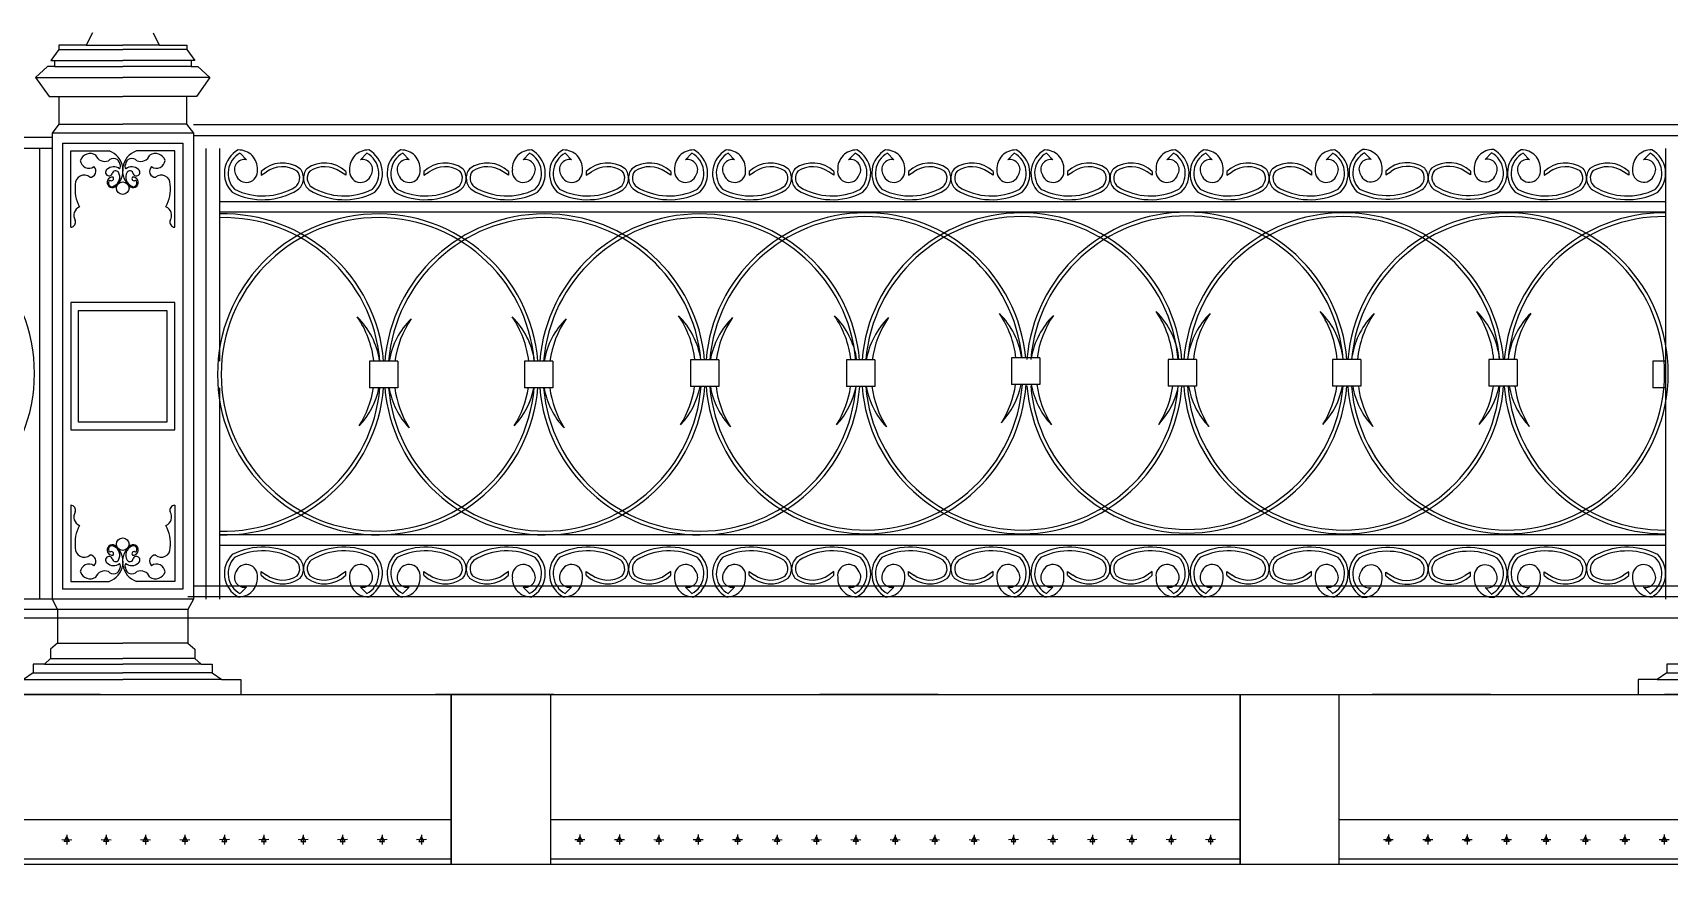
# Model space of a CAD drawing. Header units: millimetres. Extents: x 1931 to 30327, y -2374 to 17555.
# Drawn here: x 14476 to 17798, y 1653 to 3341 of the extents above; entities that cross this region are included whole.
import ezdxf

# ---------------------------------------------------------------- set-up
doc = ezdxf.new("R2010")
doc.units = ezdxf.units.MM
picture_1 = doc.add_image_def('image1.gif', size_in_pixel=(174, 220))

msp = doc.modelspace()

# ---------------------------------------------------------------- linework, layer by layer
at = {"color": 4, "linetype": 'ByBlock', "lineweight": -2}
for p, q in [((14597.3, 3341.3), (14584.7, 3316)), ((14720.3, 3341.3), (14732.9, 3316)), ((14529, 3307.1), (14512.7, 3284.9)), ((14584.7, 3316), (14529, 3316)), ((14529, 3316), (14529, 3307.1)), ((14529, 3307.1), (14658.8, 3307.1)), ((14584.7, 3316), (14658.8, 3316)), ((14732.9, 3316), (14658.8, 3316)), ((14788.6, 3307.1), (14658.8, 3307.1)), ((14732.9, 3316), (14788.6, 3316)), ((14788.6, 3316), (14788.6, 3307.1)), ((14788.6, 3307.1), (14804.9, 3284.9)), ((14506.1, 3272.9), (14481.8, 3250.1)), ((14520.1, 3272.9), (14506.1, 3272.9)), ((14512.7, 3284.9), (14520.1, 3284.9)), ((14520.1, 3284.9), (14520.1, 3272.9)), ((14520.1, 3284.9), (14658.8, 3284.9)), ((14520.1, 3272.9), (14658.8, 3272.9)), ((14797.5, 3284.9), (14658.8, 3284.9)), ((14797.5, 3272.9), (14658.8, 3272.9)), ((14804.9, 3284.9), (14797.5, 3284.9)), ((14797.5, 3284.9), (14797.5, 3272.9)), ((14797.5, 3272.9), (14811.5, 3272.9)), ((14811.5, 3272.9), (14835.8, 3250.1)), ((14481.8, 3250.1), (14509.4, 3211.5)), ((14481.8, 3250.1), (14658.8, 3250.1)), ((14835.8, 3250.1), (14658.8, 3250.1)), ((14835.8, 3250.1), (14808.2, 3211.5)), ((14509.4, 3211.5), (14529.4, 3211.5)), ((14529.4, 3211.5), (14529.4, 3155.6)), ((14529.4, 3211.5), (14658.8, 3211.5)), ((14788.2, 3211.5), (14658.8, 3211.5)), ((14808.2, 3211.5), (14788.2, 3211.5)), ((14788.2, 3211.5), (14788.2, 3155.6)), ((14515.3, 3128.4), (13826.8, 3128.4)), ((14529.4, 3155.6), (14515.3, 3137.4)), ((14515.3, 3137.4), (14515.3, 2191.6)), ((14802.3, 3137.4), (14515.3, 3137.4)), ((14529.4, 3155.6), (14658.8, 3155.6)), ((14529.4, 3155.6), (14658.8, 3155.6)), ((14788.2, 3155.6), (14658.8, 3155.6)), ((14788.2, 3155.6), (14802.3, 3137.4)), ((17831.3, 3154.4), (14802.3, 3154.4)), ((14802.3, 3137.4), (14802.3, 2191.6)), ((17831.3, 3132.1), (14802.3, 3132.1)), ((14515.3, 3106.1), (13826.8, 3106.1)), ((14489.8, 3106.1), (14489.8, 2191.6)), ((14536.8, 3117.4), (14780.7, 3117.4)), ((14536.8, 3117.4), (14536.8, 2211.6)), ((14553.3, 2946.5), (14553.3, 3101.4)), ((14553.3, 3101.4), (14631.2, 3101.4)), ((14764.3, 3101.4), (14686.4, 3101.4)), ((14764.3, 2946.5), (14764.3, 3101.4)), ((14780.7, 3117.4), (14780.7, 2211.6)), ((14827.7, 3106.1), (14827.7, 2674.7)), ((14854.9, 3106.1), (14854.9, 2674.7)), ((14910, 3083.3), (14896.8, 3096.7)), ((15141.3, 3083.3), (15154.4, 3096.7)), ((15240.2, 3083.3), (15227.1, 3096.7)), ((15471.6, 3083.3), (15484.7, 3096.7)), ((15569.7, 3083.3), (15556.6, 3096.7)), ((15801.1, 3083.3), (15814.2, 3096.7)), ((15900.7, 3083.3), (15887.6, 3096.7)), ((16132.1, 3083.3), (16145.2, 3096.7)), ((16223.9, 3083.3), (16210.8, 3096.7)), ((16455.2, 3083.3), (16468.4, 3096.7)), ((16546.9, 3083.3), (16533.8, 3096.7)), ((16778.3, 3083.3), (16791.4, 3096.7)), ((16870.1, 3083.3), (16856.9, 3096.7)), ((17101.4, 3083.3), (17114.6, 3096.7)), ((17192.7, 3084.2), (17179.5, 3097.6)), ((17424, 3084.2), (17437.1, 3097.6)), ((17514.2, 3083.4), (17501, 3096.8)), ((17745.5, 3083.4), (17758.7, 3096.8)), ((17790.3, 3106.1), (17790.3, 2191.6)), ((14939.7, 3059.4), (14939.7, 3052)), ((14939.7, 3052), (14950.4, 3058.8)), ((15111.5, 3052), (15100.9, 3058.8)), ((15111.5, 3059.4), (15111.5, 3052)), ((15270, 3059.4), (15270, 3052)), ((15270, 3052), (15280.6, 3058.8)), ((15441.8, 3052), (15431.2, 3058.8)), ((15441.8, 3059.4), (15441.8, 3052)), ((15599.5, 3059.4), (15599.5, 3052)), ((15599.5, 3052), (15610.1, 3058.8)), ((15771.3, 3052), (15760.7, 3058.8)), ((15771.3, 3059.4), (15771.3, 3052)), ((15930.5, 3059.4), (15930.5, 3052)), ((15930.5, 3052), (15941.1, 3058.8)), ((16102.3, 3052), (16091.7, 3058.8)), ((16102.3, 3059.4), (16102.3, 3052)), ((16253.7, 3059.4), (16253.7, 3052)), ((16253.7, 3052), (16264.3, 3058.8)), ((16425.5, 3052), (16414.8, 3058.8)), ((16425.5, 3059.4), (16425.5, 3052)), ((16576.7, 3059.4), (16576.7, 3052)), ((16576.7, 3052), (16587.3, 3058.8)), ((16748.5, 3052), (16737.9, 3058.8)), ((16748.5, 3059.4), (16748.5, 3052)), ((16899.9, 3059.4), (16899.9, 3052)), ((16899.9, 3052), (16910.5, 3058.8)), ((17071.6, 3052), (17061, 3058.8)), ((17071.6, 3059.4), (17071.6, 3052)), ((17222.4, 3060.3), (17222.4, 3052.9)), ((17222.4, 3052.9), (17233.1, 3059.7)), ((17394.2, 3052.9), (17383.6, 3059.7)), ((17394.2, 3060.3), (17394.2, 3052.9)), ((17544, 3059.6), (17544, 3052.2)), ((17544, 3052.2), (17554.6, 3059)), ((17715.7, 3052.2), (17705.1, 3059)), ((17715.7, 3059.6), (17715.7, 3052.2)), ((17790.3, 2998.1), (14854.9, 2998.1)), ((17790.3, 2976.8), (14854.9, 2976.8)), ((14764.5, 2793.4), (14553.3, 2793.4)), ((14553.3, 2793.4), (14553.3, 2534.9)), ((14764.5, 2534.9), (14764.5, 2793.4)), ((14569.3, 2550.9), (14569.3, 2777.4)), ((14569.3, 2777.4), (14748.5, 2777.4)), ((14748.5, 2777.4), (14748.5, 2550.9)), ((14827.7, 2674.7), (14827.7, 2191.6)), ((15217, 2674.7), (15159.4, 2674.7)), ((15159.4, 2674.7), (15159.4, 2620.7)), ((15217, 2674.7), (15217, 2620.7)), ((15531.5, 2674.7), (15474, 2674.7)), ((15474, 2674.7), (15474, 2620.7)), ((15531.5, 2674.7), (15531.5, 2620.7)), ((15869, 2676.9), (15811.4, 2676.9)), ((15811.4, 2676.9), (15811.4, 2622.9)), ((15869, 2676.9), (15869, 2622.9)), ((16185.6, 2676.9), (16128, 2676.9)), ((16128, 2676.9), (16128, 2622.9)), ((16185.6, 2676.9), (16185.6, 2622.9)), ((16520.5, 2681.2), (16462.9, 2681.2)), ((16462.9, 2681.2), (16462.9, 2627.2)), ((16520.5, 2681.2), (16520.5, 2627.2)), ((16838.5, 2677.8), (16781, 2677.8)), ((16781, 2677.8), (16781, 2623.8)), ((16838.5, 2677.8), (16838.5, 2623.8)), ((17171.6, 2677.8), (17114.1, 2677.8)), ((17114.1, 2677.8), (17114.1, 2623.8)), ((17171.6, 2677.8), (17171.6, 2623.8)), ((17489.3, 2677.8), (17431.7, 2677.8)), ((17431.7, 2677.8), (17431.7, 2623.8)), ((17489.3, 2677.8), (17489.3, 2623.8)), ((17790.3, 2674.7), (17764.7, 2674.7)), ((17764.7, 2674.7), (17764.7, 2620.7)), ((16520.5, 2627.2), (16462.9, 2627.2)), ((14854.9, 2620.7), (14854.9, 2191.6)), ((15217, 2620.7), (15159.4, 2620.7)), ((15531.5, 2620.7), (15474, 2620.7)), ((15869, 2622.9), (15811.4, 2622.9)), ((16185.6, 2622.9), (16128, 2622.9)), ((16838.5, 2623.8), (16781, 2623.8)), ((17171.6, 2623.8), (17114.1, 2623.8)), ((17489.3, 2623.8), (17431.7, 2623.8)), ((17790.3, 2620.7), (17764.7, 2620.7)), ((14553.3, 2534.9), (14764.5, 2534.9)), ((14748.5, 2550.9), (14569.3, 2550.9)), ((14553.3, 2382.3), (14553.3, 2227.4)), ((14764.3, 2382.3), (14764.3, 2227.4)), ((17790.3, 2321.8), (14854.9, 2321.8)), ((17790.3, 2300.6), (14854.9, 2300.6)), ((14553.3, 2227.4), (14631.2, 2227.4)), ((14764.3, 2227.4), (14686.4, 2227.4)), ((14939.7, 2239.8), (14939.7, 2247.2)), ((14939.7, 2247.2), (14950.4, 2240.4)), ((15111.5, 2247.2), (15100.9, 2240.4)), ((15111.5, 2239.8), (15111.5, 2247.2)), ((15270, 2239.8), (15270, 2247.2)), ((15270, 2247.2), (15280.6, 2240.4)), ((15441.8, 2247.2), (15431.2, 2240.4)), ((15441.8, 2239.8), (15441.8, 2247.2)), ((15599.5, 2239.8), (15599.5, 2247.2)), ((15599.5, 2247.2), (15610.1, 2240.4)), ((15771.3, 2247.2), (15760.7, 2240.4)), ((15771.3, 2239.8), (15771.3, 2247.2)), ((15930.5, 2239.8), (15930.5, 2247.2)), ((15930.5, 2247.2), (15941.1, 2240.4)), ((16102.3, 2247.2), (16091.7, 2240.4)), ((16102.3, 2239.8), (16102.3, 2247.2)), ((16253.7, 2239.8), (16253.7, 2247.2)), ((16253.7, 2247.2), (16264.3, 2240.4)), ((16425.5, 2247.2), (16414.8, 2240.4)), ((16425.5, 2239.8), (16425.5, 2247.2)), ((16576.7, 2239.8), (16576.7, 2247.2)), ((16576.7, 2247.2), (16587.3, 2240.4)), ((16748.5, 2247.2), (16737.9, 2240.4)), ((16748.5, 2239.8), (16748.5, 2247.2)), ((16899.9, 2239.8), (16899.9, 2247.2)), ((16899.9, 2247.2), (16910.5, 2240.4)), ((17071.6, 2247.2), (17061, 2240.4)), ((17071.6, 2239.8), (17071.6, 2247.2)), ((17222.4, 2239), (17222.4, 2246.3)), ((17222.4, 2246.3), (17233.1, 2239.5)), ((17394.2, 2246.3), (17383.6, 2239.5)), ((17394.2, 2239), (17394.2, 2246.3)), ((17544, 2239.7), (17544, 2247)), ((17544, 2247), (17554.6, 2240.3)), ((17715.7, 2247), (17705.1, 2240.3)), ((17715.7, 2239.7), (17715.7, 2247)), ((14780.7, 2211.6), (14536.8, 2211.6)), ((17842.7, 2196.4), (14791, 2196.4)), ((17831.3, 2217.6), (14802.3, 2217.6)), ((14910, 2216), (14896.8, 2202.6)), ((15141.3, 2216), (15154.4, 2202.6)), ((15240.2, 2216), (15227.1, 2202.6)), ((15471.6, 2216), (15484.7, 2202.6)), ((15569.7, 2216), (15556.6, 2202.6)), ((15801.1, 2216), (15814.2, 2202.6)), ((15900.7, 2216), (15887.6, 2202.6)), ((16132.1, 2216), (16145.2, 2202.6)), ((16223.9, 2216), (16210.8, 2202.6)), ((16455.2, 2216), (16468.4, 2202.6)), ((16546.9, 2216), (16533.8, 2202.6)), ((16778.3, 2216), (16791.4, 2202.6)), ((16870.1, 2216), (16856.9, 2202.6)), ((17101.4, 2216), (17114.6, 2202.6)), ((17192.7, 2215.1), (17179.5, 2201.7)), ((17424, 2215.1), (17437.1, 2201.7)), ((17514.2, 2215.8), (17501, 2202.4)), ((17745.5, 2215.8), (17758.7, 2202.4)), ((14515.3, 2191.6), (13826.8, 2191.6)), ((14526.6, 2170.4), (13826.8, 2170.4)), ((14515.3, 2191.6), (14526.6, 2170.4)), ((14802.3, 2191.6), (14515.3, 2191.6)), ((14526.6, 2170.4), (14526.6, 2102)), ((14791, 2170.4), (14526.6, 2170.4)), ((14802.3, 2191.6), (14791, 2170.4)), ((14791, 2170.4), (14791, 2102)), ((2326.8, 2153.2), (30326.8, 2153.2)), ((14526.6, 2102), (14512.5, 2089.6)), ((14526.6, 2102), (14658.8, 2102)), ((14791, 2102), (14658.8, 2102)), ((14791, 2102), (14805.1, 2089.6)), ((14499.7, 2059.6), (14477, 2059.6)), ((14477, 2059.6), (14477, 2041.9)), ((14512.5, 2070.6), (14499.7, 2059.6)), ((14499.7, 2059.6), (14658.8, 2059.6)), ((14512.5, 2089.6), (14512.5, 2079.2)), ((14512.5, 2079.2), (14512.5, 2070.6)), ((14512.5, 2070.6), (14658.8, 2070.6)), ((14805.1, 2070.6), (14658.8, 2070.6)), ((14817.9, 2059.6), (14658.8, 2059.6)), ((14805.1, 2089.6), (14805.1, 2079.2)), ((14805.1, 2079.2), (14805.1, 2070.6)), ((14805.1, 2070.6), (14817.9, 2059.6)), ((14817.9, 2059.6), (14840.6, 2059.6)), ((14840.6, 2059.6), (14840.6, 2041.9)), ((17815.7, 2059.6), (17793.1, 2059.6)), ((17793.1, 2059.6), (17793.1, 2041.9)), ((14477, 2041.9), (14457.4, 2028.4)), ((14457.4, 2028.4), (14658.8, 2028.4)), ((14477, 2041.9), (14658.8, 2041.9)), ((14840.6, 2041.9), (14658.8, 2041.9)), ((14860.2, 2028.4), (14658.8, 2028.4)), ((14840.6, 2041.9), (14860.2, 2028.4)), ((14860.2, 2028.4), (14898.7, 2028.4)), ((14898.7, 2028.4), (14898.7, 1997.8)), ((17773.5, 2028.4), (17735, 2028.4)), ((17735, 2028.4), (17735, 1997.8)), ((17793.1, 2041.9), (17773.5, 2028.4)), ((17773.5, 2028.4), (17974.9, 2028.4)), ((17793.1, 2041.9), (17974.9, 2041.9)), ((13925.9, 1997.8), (15225.9, 1997.8)), ((14025.1, 1997.8), (15325.1, 1997.8)), ((14613.1, 1997.8), (14373.2, 1997.8)), ((14418.9, 1997.8), (14658.8, 1997.8)), ((14605.3, 1997.8), (14845.3, 1997.8)), ((14627.6, 1997.8), (15927.6, 1997.8)), ((14627.6, 1997.8), (15927.6, 1997.8)), ((14627.6, 1997.8), (15927.6, 1997.8)), ((14704.5, 1997.8), (14944.4, 1997.8)), ((15017.2, 1997.8), (15225.9, 1997.8)), ((15116.3, 1997.8), (15325.1, 1997.8)), ((15533.8, 1997.8), (15293.9, 1997.8)), ((15475.9, 1997.8), (15325.1, 1997.8)), ((15325.1, 1653.2), (15325.1, 1997.8)), ((15325.1, 1997.8), (15325.1, 1753.2)), ((15475.9, 1997.8), (16926.8, 1997.8)), ((15476.8, 1997.8), (15627.6, 1997.8)), ((15526.8, 1997.8), (15526.8, 1653.2)), ((15626.8, 1997.8), (16926.8, 1997.8)), ((15834.1, 1997.8), (16074, 1997.8)), ((16313.9, 1997.8), (16074, 1997.8)), ((16077.6, 1997.8), (17377.6, 1997.8)), ((16077.6, 1997.8), (17377.6, 1997.8)), ((16077.8, 1997.8), (17377.8, 1997.8)), ((16077.8, 1997.8), (17377.8, 1997.8)), ((16718, 1997.8), (16926.8, 1997.8)), ((16926.8, 1653.2), (16926.8, 1997.8)), ((16926.8, 1997.8), (16926.8, 1753.2)), ((17126.8, 1997.8), (17126.8, 1653.2)), ((17434.7, 1997.8), (17194.8, 1997.8)), ((17434.8, 1997.8), (17194.9, 1997.8)), ((17376.8, 1997.8), (17225.9, 1997.8)), ((17376.8, 1997.8), (18827.6, 1997.8)), ((17377.6, 1997.8), (17528.5, 1997.8)), ((17527.6, 1997.8), (18827.6, 1997.8)), ((17734.9, 1997.8), (17974.9, 1997.8)), ((18028.3, 1997.8), (17788.4, 1997.8)), ((15325.1, 1743.2), (13925.1, 1743.2)), ((15325.1, 1753.2), (15325.1, 1654.2)), ((16926.8, 1743.2), (15526.8, 1743.2)), ((16926.8, 1753.2), (16926.8, 1654.2)), ((18827.6, 1743.2), (17126.8, 1743.2)), ((14535, 1703.2), (14555.2, 1703.1)), ((14540.1, 1699.3), (14545.1, 1709.3)), ((14550.1, 1699.3), (14540.1, 1699.3)), ((14545.1, 1713.2), (14545.1, 1693.1)), ((14545.1, 1709.3), (14550.1, 1699.3)), ((14615, 1703.2), (14635.2, 1703.1)), ((14620.1, 1699.3), (14625.1, 1709.3)), ((14630.1, 1699.3), (14620.1, 1699.3)), ((14625.1, 1713.2), (14625.1, 1693.1)), ((14625.1, 1709.3), (14630.1, 1699.3)), ((14695, 1703.2), (14715.2, 1703.1)), ((14700.1, 1699.3), (14705.1, 1709.3)), ((14710.1, 1699.3), (14700.1, 1699.3)), ((14705.1, 1713.2), (14705.1, 1693.1)), ((14705.1, 1709.3), (14710.1, 1699.3)), ((14775, 1703.2), (14795.2, 1703.1)), ((14780.1, 1699.3), (14785.1, 1709.3)), ((14790.1, 1699.3), (14780.1, 1699.3)), ((14785.1, 1713.2), (14785.1, 1693.1)), ((14785.1, 1709.3), (14790.1, 1699.3)), ((14875.2, 1703.2), (14855, 1703.1)), ((14865.1, 1709.3), (14860.1, 1699.3)), ((14860.1, 1699.3), (14870.1, 1699.3)), ((14865.1, 1713.2), (14865.1, 1693.1)), ((14870.1, 1699.3), (14865.1, 1709.3)), ((14955.2, 1703.2), (14935, 1703.1)), ((14945.1, 1709.3), (14940.1, 1699.3)), ((14940.1, 1699.3), (14950.1, 1699.3)), ((14945.1, 1713.2), (14945.1, 1693.1)), ((14950.1, 1699.3), (14945.1, 1709.3)), ((15035.2, 1703.2), (15015, 1703.1)), ((15025.1, 1709.3), (15020.1, 1699.3)), ((15020.1, 1699.3), (15030.1, 1699.3)), ((15025.1, 1713.2), (15025.1, 1693.1)), ((15030.1, 1699.3), (15025.1, 1709.3)), ((15115.2, 1703.2), (15095, 1703.1)), ((15105.1, 1709.3), (15100.1, 1699.3)), ((15100.1, 1699.3), (15110.1, 1699.3)), ((15105.1, 1713.2), (15105.1, 1693.1)), ((15110.1, 1699.3), (15105.1, 1709.3)), ((15195.2, 1703.2), (15175, 1703.1)), ((15185.1, 1709.3), (15180.1, 1699.3)), ((15180.1, 1699.3), (15190.1, 1699.3)), ((15185.1, 1713.2), (15185.1, 1693.1)), ((15190.1, 1699.3), (15185.1, 1709.3)), ((15275.2, 1703.2), (15255, 1703.1)), ((15265.1, 1709.3), (15260.1, 1699.3)), ((15260.1, 1699.3), (15270.1, 1699.3)), ((15265.1, 1713.2), (15265.1, 1693.1)), ((15270.1, 1699.3), (15265.1, 1709.3)), ((15576.7, 1703.5), (15596.9, 1703.4)), ((15581.8, 1699.6), (15586.8, 1709.6)), ((15591.8, 1699.6), (15581.8, 1699.6)), ((15586.8, 1713.5), (15586.8, 1693.4)), ((15586.8, 1709.6), (15591.8, 1699.6)), ((15656.7, 1703.5), (15676.9, 1703.4)), ((15661.8, 1699.6), (15666.8, 1709.6)), ((15671.8, 1699.6), (15661.8, 1699.6)), ((15666.8, 1713.5), (15666.8, 1693.4)), ((15666.8, 1709.6), (15671.8, 1699.6)), ((15736.7, 1703.2), (15756.9, 1703.1)), ((15741.8, 1699.3), (15746.8, 1709.3)), ((15751.8, 1699.3), (15741.8, 1699.3)), ((15746.8, 1713.2), (15746.8, 1693.1)), ((15746.8, 1709.3), (15751.8, 1699.3)), ((15816.7, 1703.5), (15836.9, 1703.4)), ((15821.8, 1699.6), (15826.8, 1709.6)), ((15831.8, 1699.6), (15821.8, 1699.6)), ((15826.8, 1713.5), (15826.8, 1693.4)), ((15826.8, 1709.6), (15831.8, 1699.6)), ((15896.7, 1703.5), (15916.9, 1703.4)), ((15901.8, 1699.6), (15906.8, 1709.6)), ((15911.8, 1699.6), (15901.8, 1699.6)), ((15906.8, 1713.5), (15906.8, 1693.4)), ((15906.8, 1709.6), (15911.8, 1699.6)), ((15976.7, 1703.2), (15996.9, 1703.1)), ((15981.8, 1699.3), (15986.8, 1709.3)), ((15991.8, 1699.3), (15981.8, 1699.3)), ((15986.8, 1713.2), (15986.8, 1693.1)), ((15986.8, 1709.3), (15991.8, 1699.3)), ((16056.7, 1703.2), (16076.9, 1703.1)), ((16061.8, 1699.3), (16066.8, 1709.3)), ((16071.8, 1699.3), (16061.8, 1699.3)), ((16066.8, 1713.2), (16066.8, 1693.1)), ((16066.8, 1709.3), (16071.8, 1699.3)), ((16136.7, 1703.2), (16156.9, 1703.1)), ((16141.8, 1699.3), (16146.8, 1709.3)), ((16151.8, 1699.3), (16141.8, 1699.3)), ((16146.8, 1713.2), (16146.8, 1693.1)), ((16146.8, 1709.3), (16151.8, 1699.3)), ((16216.7, 1703.2), (16236.9, 1703.1)), ((16221.8, 1699.3), (16226.8, 1709.3)), ((16231.8, 1699.3), (16221.8, 1699.3)), ((16226.8, 1713.2), (16226.8, 1693.1)), ((16226.8, 1709.3), (16231.8, 1699.3)), ((16296.7, 1703.2), (16316.9, 1703.1)), ((16301.8, 1699.3), (16306.8, 1709.3)), ((16311.8, 1699.3), (16301.8, 1699.3)), ((16306.8, 1713.2), (16306.8, 1693.1)), ((16306.8, 1709.3), (16311.8, 1699.3)), ((16376.7, 1703.2), (16396.9, 1703.1)), ((16381.8, 1699.3), (16386.8, 1709.3)), ((16391.8, 1699.3), (16381.8, 1699.3)), ((16386.8, 1713.2), (16386.8, 1693.1)), ((16386.8, 1709.3), (16391.8, 1699.3)), ((16476.9, 1703.2), (16456.7, 1703.1)), ((16466.8, 1709.3), (16461.8, 1699.3)), ((16461.8, 1699.3), (16471.8, 1699.3)), ((16466.8, 1713.2), (16466.8, 1693.1)), ((16471.8, 1699.3), (16466.8, 1709.3)), ((16556.9, 1703.2), (16536.7, 1703.1)), ((16546.8, 1709.3), (16541.8, 1699.3)), ((16541.8, 1699.3), (16551.8, 1699.3)), ((16546.8, 1713.2), (16546.8, 1693.1)), ((16551.8, 1699.3), (16546.8, 1709.3)), ((16636.9, 1703.2), (16616.7, 1703.1)), ((16626.8, 1709.3), (16621.8, 1699.3)), ((16621.8, 1699.3), (16631.8, 1699.3)), ((16626.8, 1713.2), (16626.8, 1693.1)), ((16631.8, 1699.3), (16626.8, 1709.3)), ((16716.9, 1703.2), (16696.7, 1703.1)), ((16706.8, 1709.3), (16701.8, 1699.3)), ((16701.8, 1699.3), (16711.8, 1699.3)), ((16706.8, 1713.2), (16706.8, 1693.1)), ((16711.8, 1699.3), (16706.8, 1709.3)), ((16796.9, 1703.2), (16776.7, 1703.1)), ((16786.8, 1709.3), (16781.8, 1699.3)), ((16781.8, 1699.3), (16791.8, 1699.3)), ((16786.8, 1713.2), (16786.8, 1693.1)), ((16791.8, 1699.3), (16786.8, 1709.3)), ((16876.9, 1703.2), (16856.7, 1703.1)), ((16866.8, 1709.3), (16861.8, 1699.3)), ((16861.8, 1699.3), (16871.8, 1699.3)), ((16866.8, 1713.2), (16866.8, 1693.1)), ((16871.8, 1699.3), (16866.8, 1709.3)), ((17217.6, 1703.7), (17237.7, 1703.7)), ((17222.6, 1699.9), (17227.7, 1709.9)), ((17232.6, 1699.8), (17222.6, 1699.9)), ((17227.7, 1713.8), (17227.6, 1693.6)), ((17227.7, 1709.9), (17232.6, 1699.8)), ((17297.6, 1703.7), (17317.7, 1703.7)), ((17302.6, 1699.9), (17307.7, 1709.9)), ((17312.6, 1699.8), (17302.6, 1699.9)), ((17307.7, 1713.8), (17307.6, 1693.6)), ((17307.7, 1709.9), (17312.6, 1699.8)), ((17377.6, 1703.7), (17397.7, 1703.7)), ((17382.6, 1699.9), (17387.7, 1709.9)), ((17392.6, 1699.8), (17382.6, 1699.9)), ((17387.7, 1713.8), (17387.6, 1693.6)), ((17387.7, 1709.9), (17392.6, 1699.8)), ((17457.6, 1703.5), (17477.7, 1703.4)), ((17462.6, 1699.6), (17467.6, 1709.6)), ((17472.6, 1699.6), (17462.6, 1699.6)), ((17467.7, 1713.5), (17467.6, 1693.4)), ((17467.6, 1709.6), (17472.6, 1699.6)), ((17537.6, 1703.5), (17557.7, 1703.4)), ((17542.6, 1699.6), (17547.6, 1709.6)), ((17552.6, 1699.6), (17542.6, 1699.6)), ((17547.7, 1713.5), (17547.6, 1693.4)), ((17547.6, 1709.6), (17552.6, 1699.6)), ((17617.6, 1703.2), (17637.7, 1703.1)), ((17622.6, 1699.3), (17627.6, 1709.3)), ((17632.6, 1699.3), (17622.6, 1699.3)), ((17627.7, 1713.2), (17627.6, 1693.1)), ((17627.6, 1709.3), (17632.6, 1699.3)), ((17697.6, 1703.5), (17717.7, 1703.4)), ((17702.6, 1699.6), (17707.6, 1709.6)), ((17712.6, 1699.6), (17702.6, 1699.6)), ((17707.7, 1713.5), (17707.6, 1693.4)), ((17707.6, 1709.6), (17712.6, 1699.6)), ((17777.6, 1703.5), (17797.7, 1703.4)), ((17782.6, 1699.6), (17787.6, 1709.6)), ((17792.6, 1699.6), (17782.6, 1699.6)), ((17787.7, 1713.5), (17787.6, 1693.4)), ((17787.6, 1709.6), (17792.6, 1699.6)), ((15325.1, 1663.2), (13925.1, 1663.2)), ((16926.8, 1663.2), (15526.8, 1663.2)), ((18827.6, 1663.2), (17126.8, 1663.2)), ((13826.8, 1653.2), (18827.6, 1653.2))]:
    msp.add_line(p, q, dxfattribs=at)
for centre in [(14658.8, 3025.8), (14658.8, 2302.9)]:
    msp.add_circle(centre, 12.7, dxfattribs=at)
for centre, radius, start, end in [((14592.4, 3075.4), 20.7, 56.3803, 161.1596), ((14622.4, 3099.9), 20, 201.4134, 291.5368), ((14617.3, 3061.6), 42.1, 307.5979, 70.7468), ((14700.3, 3061.6), 42.1, 109.2532, 232.4021), ((14695.1, 3099.9), 20, 248.4632, 338.5866), ((14725.2, 3075.4), 20.7, 18.8404, 123.6197), ((14919.5, 3055.8), 54.4, 119.0307, 224.9563), ((14919.5, 3055.8), 46.8, 119.0307, 223.5383), ((14894.1, 3065.3), 38, 356.8863, 91.4374), ((15157.2, 3065.3), 38, 88.5626, 183.1137), ((15131.7, 3055.8), 46.8, 316.4617, 60.9693), ((15131.7, 3055.8), 54.4, 315.0437, 60.9693), ((15249.8, 3055.8), 54.4, 119.0307, 224.9563), ((15249.8, 3055.8), 46.8, 119.0307, 223.5383), ((15224.4, 3065.3), 38, 356.8863, 91.4374), ((15487.5, 3065.3), 38, 88.5626, 183.1137), ((15462, 3055.8), 46.8, 316.4617, 60.9693), ((15462, 3055.8), 54.4, 315.0437, 60.9693), ((15579.3, 3055.8), 54.4, 119.0307, 224.9563), ((15579.3, 3055.8), 46.8, 119.0307, 223.5383), ((15553.8, 3065.3), 38, 356.8863, 91.4374), ((15816.9, 3065.3), 38, 88.5626, 183.1137), ((15791.5, 3055.8), 46.8, 316.4617, 60.9693), ((15791.5, 3055.8), 54.4, 315.0437, 60.9693), ((15910.3, 3055.8), 54.4, 119.0307, 224.9563), ((15910.3, 3055.8), 46.8, 119.0307, 223.5383), ((15884.9, 3065.3), 38, 356.8863, 91.4374), ((16148, 3065.3), 38, 88.5626, 183.1137), ((16122.5, 3055.8), 46.8, 316.4617, 60.9693), ((16122.5, 3055.8), 54.4, 315.0437, 60.9693), ((16233.5, 3055.8), 54.4, 119.0307, 224.9563), ((16233.5, 3055.8), 46.8, 119.0307, 223.5383), ((16208, 3065.3), 38, 356.8863, 91.4374), ((16471.1, 3065.3), 38, 88.5626, 183.1137), ((16445.7, 3055.8), 46.8, 316.4617, 60.9693), ((16445.7, 3055.8), 54.4, 315.0437, 60.9693), ((16556.5, 3055.8), 54.4, 119.0307, 224.9563), ((16556.5, 3055.8), 46.8, 119.0307, 223.5383), ((16531.1, 3065.3), 38, 356.8863, 91.4374), ((16794.1, 3065.3), 38, 88.5626, 183.1137), ((16768.7, 3055.8), 46.8, 316.4617, 60.9693), ((16768.7, 3055.8), 54.4, 315.0437, 60.9693), ((16879.6, 3055.8), 54.4, 119.0307, 224.9563), ((16879.6, 3055.8), 46.8, 119.0307, 223.5383), ((16854.2, 3065.3), 38, 356.8863, 91.4374), ((17117.3, 3065.3), 38, 88.5626, 183.1137), ((17091.8, 3055.8), 46.8, 316.4617, 60.9693), ((17091.8, 3055.8), 54.4, 315.0437, 60.9693), ((17202.2, 3056.7), 54.4, 119.0307, 224.9563), ((17202.2, 3056.7), 46.8, 119.0307, 223.5383), ((17176.8, 3066.2), 38, 356.8863, 91.4374), ((17439.9, 3066.2), 38, 88.5626, 183.1137), ((17414.4, 3056.7), 46.8, 316.4617, 60.9693), ((17414.4, 3056.7), 54.4, 315.0437, 60.9693), ((17523.7, 3055.9), 54.4, 119.0307, 224.9563), ((17523.7, 3055.9), 46.8, 119.0307, 223.5383), ((17498.3, 3065.5), 38, 356.8863, 91.4374), ((17761.4, 3065.5), 38, 88.5626, 183.1137), ((17736, 3055.9), 46.8, 316.4617, 60.9693), ((17736, 3055.9), 54.4, 315.0437, 60.9693), ((14589.9, 3083.4), 17.3, 184.4876, 306.65), ((14592.1, 3060.2), 12.4, 268.8845, 48.9378), ((14631, 3057.9), 7.19, 125.8365, 335.2522), ((14640.4, 3049.8), 19.4, 51.9115, 134.444), ((14640, 3072.5), 13.5, 6.4519, 139.2037), ((14644.4, 3054.1), 6.89, 35.1589, 173.2384), ((14632.9, 3048), 19.8, 295.6304, 30.3014), ((14646.5, 3070.3), 7.82, 318.6814, 28.7037), ((14671, 3070.3), 7.82, 151.2963, 221.3186), ((14677.5, 3072.5), 13.5, 40.7963, 173.5481), ((14684.6, 3048), 19.8, 149.6986, 244.3696), ((14677.1, 3049.8), 19.4, 45.556, 128.0885), ((14673.1, 3054.1), 6.89, 6.7616, 144.8411), ((14686.5, 3057.9), 7.19, 204.7478, 54.1635), ((14725.5, 3060.2), 12.4, 131.0622, 271.1155), ((14727.6, 3083.4), 17.3, 233.35, 355.5124), ((14905.5, 3063.5), 20.2, 77.1295, 212.7066), ((14909.7, 3060.1), 22.6, 199.435, 7.8921), ((14982.8, 3014.4), 62.3, 54.7468, 133.7841), ((14982.9, 3012.5), 56.6, 58.029, 125.0876), ((14995.3, 3046.2), 22.7, 307.6957, 39.0133), ((14995.3, 3046.2), 30.3, 307.6957, 39.0133), ((15056, 3046.2), 30.3, 140.9867, 232.3043), ((15068.4, 3014.4), 62.3, 46.2159, 125.2532), ((15056, 3046.2), 22.7, 140.9867, 232.3043), ((15068.4, 3012.5), 56.6, 54.9124, 121.971), ((15141.6, 3060.1), 22.6, 172.1079, 340.565), ((15145.8, 3063.5), 20.2, 327.2934, 102.8705), ((15235.7, 3063.5), 20.2, 77.1295, 212.7066), ((15240, 3060.1), 22.6, 199.435, 7.8921), ((15313.1, 3014.4), 62.3, 54.7468, 133.7841), ((15313.2, 3012.5), 56.6, 58.029, 125.0876), ((15325.5, 3046.2), 22.7, 307.6957, 39.0133), ((15325.5, 3046.2), 30.3, 307.6957, 39.0133), ((15386.3, 3046.2), 30.3, 140.9867, 232.3043), ((15398.7, 3014.4), 62.3, 46.2159, 125.2532), ((15386.3, 3046.2), 22.7, 140.9867, 232.3043), ((15398.6, 3012.5), 56.6, 54.9124, 121.971), ((15471.8, 3060.1), 22.6, 172.1079, 340.565), ((15476.1, 3063.5), 20.2, 327.2934, 102.8705), ((15565.2, 3063.5), 20.2, 77.1295, 212.7066), ((15569.5, 3060.1), 22.6, 199.435, 7.8921), ((15642.6, 3014.4), 62.3, 54.7468, 133.7841), ((15642.7, 3012.5), 56.6, 58.029, 125.0876), ((15655, 3046.2), 22.7, 307.6957, 39.0133), ((15655, 3046.2), 30.3, 307.6957, 39.0133), ((15715.8, 3046.2), 30.3, 140.9867, 232.3043), ((15728.2, 3014.4), 62.3, 46.2159, 125.2532), ((15715.8, 3046.2), 22.7, 140.9867, 232.3043), ((15728.1, 3012.5), 56.6, 54.9124, 121.971), ((15801.3, 3060.1), 22.6, 172.1079, 340.565), ((15805.6, 3063.5), 20.2, 327.2934, 102.8705), ((15896.2, 3063.5), 20.2, 77.1295, 212.7066), ((15900.5, 3060.1), 22.6, 199.435, 7.8921), ((15973.6, 3014.4), 62.3, 54.7468, 133.7841), ((15973.7, 3012.5), 56.6, 58.029, 125.0876), ((15986, 3046.2), 22.7, 307.6957, 39.0133), ((15986, 3046.2), 30.3, 307.6957, 39.0133), ((16046.8, 3046.2), 30.3, 140.9867, 232.3043), ((16059.2, 3014.4), 62.3, 46.2159, 125.2532), ((16046.8, 3046.2), 22.7, 140.9867, 232.3043), ((16059.2, 3012.5), 56.6, 54.9124, 121.971), ((16132.3, 3060.1), 22.6, 172.1079, 340.565), ((16136.6, 3063.5), 20.2, 327.2934, 102.8705), ((16219.4, 3063.5), 20.2, 77.1295, 212.7066), ((16223.6, 3060.1), 22.6, 199.435, 7.8921), ((16296.8, 3014.4), 62.3, 54.7468, 133.7841), ((16296.8, 3012.5), 56.6, 58.029, 125.0876), ((16309.2, 3046.2), 22.7, 307.6957, 39.0133), ((16309.2, 3046.2), 30.3, 307.6957, 39.0133), ((16370, 3046.2), 30.3, 140.9867, 232.3043), ((16382.4, 3014.4), 62.3, 46.2159, 125.2532), ((16370, 3046.2), 22.7, 140.9867, 232.3043), ((16382.3, 3012.5), 56.6, 54.9124, 121.971), ((16455.5, 3060.1), 22.6, 172.1079, 340.565), ((16459.8, 3063.5), 20.2, 327.2934, 102.8705), ((16542.4, 3063.5), 20.2, 77.1295, 212.7066), ((16546.7, 3060.1), 22.6, 199.435, 7.8921), ((16619.8, 3014.4), 62.3, 54.7468, 133.7841), ((16619.9, 3012.5), 56.6, 58.029, 125.0876), ((16632.2, 3046.2), 22.7, 307.6957, 39.0133), ((16632.2, 3046.2), 30.3, 307.6957, 39.0133), ((16693, 3046.2), 30.3, 140.9867, 232.3043), ((16705.4, 3014.4), 62.3, 46.2159, 125.2532), ((16693, 3046.2), 22.7, 140.9867, 232.3043), ((16705.3, 3012.5), 56.6, 54.9124, 121.971), ((16778.5, 3060.1), 22.6, 172.1079, 340.565), ((16782.8, 3063.5), 20.2, 327.2934, 102.8705), ((16865.6, 3063.5), 20.2, 77.1295, 212.7066), ((16869.8, 3060.1), 22.6, 199.435, 7.8921), ((16942.9, 3014.4), 62.3, 54.7468, 133.7841), ((16943, 3012.5), 56.6, 58.029, 125.0876), ((16955.4, 3046.2), 22.7, 307.6957, 39.0133), ((16955.4, 3046.2), 30.3, 307.6957, 39.0133), ((17016.1, 3046.2), 30.3, 140.9867, 232.3043), ((17028.5, 3014.4), 62.3, 46.2159, 125.2532), ((17016.1, 3046.2), 22.7, 140.9867, 232.3043), ((17028.5, 3012.5), 56.6, 54.9124, 121.971), ((17101.7, 3060.1), 22.6, 172.1079, 340.565), ((17105.9, 3063.5), 20.2, 327.2934, 102.8705), ((17188.2, 3064.4), 20.2, 77.1295, 212.7066), ((17192.4, 3061), 22.6, 199.435, 7.8921), ((17265.5, 3015.3), 62.3, 54.7468, 133.7841), ((17265.6, 3013.4), 56.6, 58.029, 125.0876), ((17278, 3047.1), 22.7, 307.6957, 39.0133), ((17278, 3047.1), 30.3, 307.6957, 39.0133), ((17338.7, 3047.1), 30.3, 140.9867, 232.3043), ((17351.1, 3015.3), 62.3, 46.2159, 125.2532), ((17338.7, 3047.1), 22.7, 140.9867, 232.3043), ((17351.1, 3013.4), 56.6, 54.9124, 121.971), ((17424.3, 3061), 22.6, 172.1079, 340.565), ((17428.5, 3064.4), 20.2, 327.2934, 102.8705), ((17509.7, 3063.7), 20.2, 77.1295, 212.7066), ((17513.9, 3060.3), 22.6, 199.435, 7.8921), ((17587, 3014.6), 62.3, 54.7468, 133.7841), ((17587.1, 3012.6), 56.6, 58.029, 125.0876), ((17599.5, 3046.4), 22.7, 307.6957, 39.0133), ((17599.5, 3046.4), 30.3, 307.6957, 39.0133), ((17660.2, 3046.4), 30.3, 140.9867, 232.3043), ((17672.6, 3014.6), 62.3, 46.2159, 125.2532), ((17660.2, 3046.4), 22.7, 140.9867, 232.3043), ((17672.6, 3012.6), 56.6, 54.9124, 121.971), ((17745.8, 3060.3), 22.6, 172.1079, 340.565), ((17750, 3063.7), 20.2, 327.2934, 102.8705), ((14633.6, 3023.3), 71.7, 172.2889, 209.584), ((14580.4, 3034.2), 17.9, 49.1308, 183.942), ((14637.7, 3037.5), 10.7, 82.6125, 299.3151), ((14637.1, 3036), 7.32, 127.2802, 306.7088), ((14635.6, 3045.3), 4.52, 230.1016, 38.9448), ((14679.8, 3037.5), 10.7, 240.6849, 97.3875), ((14680.4, 3036), 7.32, 233.2912, 52.7198), ((14681.9, 3045.3), 4.52, 141.0552, 309.8984), ((14737.2, 3034.2), 17.9, 356.058, 130.8692), ((14684, 3023.3), 71.7, 330.416, 7.7111), ((14943.1, 3137.3), 127.4, 243.2076, 301.5814), ((15108.2, 3137.3), 127.4, 238.4186, 296.7924), ((15273.3, 3137.3), 127.4, 243.2076, 301.5814), ((15438.5, 3137.3), 127.4, 238.4186, 296.7924), ((15602.8, 3137.3), 127.4, 243.2076, 301.5814), ((15768, 3137.3), 127.4, 238.4186, 296.7924), ((15933.8, 3137.3), 127.4, 243.2076, 301.5814), ((16099, 3137.3), 127.4, 238.4186, 296.7924), ((16257, 3137.3), 127.4, 243.2076, 301.5814), ((16422.1, 3137.3), 127.4, 238.4186, 296.7924), ((16580, 3137.3), 127.4, 243.2076, 301.5814), ((16745.2, 3137.3), 127.4, 238.4186, 296.7924), ((16903.2, 3137.3), 127.4, 243.2076, 301.5814), ((17068.3, 3137.3), 127.4, 238.4186, 296.7924), ((17225.8, 3138.2), 135, 242.6623, 301.5814), ((17225.8, 3138.2), 127.4, 243.2076, 301.5814), ((17390.9, 3138.2), 135, 238.4186, 297.3377), ((17390.9, 3138.2), 127.4, 238.4186, 296.7924), ((17547.3, 3137.4), 127.4, 243.2076, 301.5814), ((17712.4, 3137.4), 127.4, 238.4186, 296.7924), ((14943.1, 3137.3), 135, 242.6623, 301.5814), ((15108.2, 3137.3), 135, 238.4186, 297.3377), ((15273.3, 3137.3), 135, 242.6623, 301.5814), ((15438.5, 3137.3), 135, 238.4186, 297.3377), ((15602.8, 3137.3), 135, 242.6623, 301.5814), ((15768, 3137.3), 135, 238.4186, 297.3377), ((15933.8, 3137.3), 135, 242.6623, 301.5814), ((16099, 3137.3), 135, 238.4186, 297.3377), ((16257, 3137.3), 135, 242.6623, 301.5814), ((16422.1, 3137.3), 135, 238.4186, 297.3377), ((16580, 3137.3), 135, 242.6623, 301.5814), ((16745.2, 3137.3), 135, 238.4186, 297.3377), ((16903.2, 3137.3), 135, 242.6623, 301.5814), ((17068.3, 3137.3), 135, 238.4186, 297.3377), ((17547.3, 3137.4), 135, 242.6623, 301.5814), ((17712.4, 3137.4), 135, 238.4186, 297.3377), ((14153.9, 2649.9), 325.8, 184.7535, 175.0854), ((14552.9, 2956.7), 10.2, 271.9416, 20.9967), ((14577.9, 2970.6), 18.5, 111.3253, 213.5934), ((14739.6, 2970.6), 18.5, 326.4066, 68.6747), ((14764.6, 2956.7), 10.2, 159.0033, 268.0584), ((15176.9, 2647.7), 325.8, 4.7535, 355.2465), ((14863.7, 2647.7), 325.8, 4.7535, 91.5497), ((14863.7, 2647.7), 318.2, 4.8673, 91.5868), ((15176.9, 2647.7), 318.2, 4.8673, 355.1327), ((15515.4, 2647.7), 325.8, 5.1377, 175.2465), ((15515.4, 2647.7), 318.2, 5.2607, 175.1327), ((15829.9, 2647.7), 325.8, 5.1377, 175.2465), ((15829.9, 2647.7), 318.2, 5.2607, 175.1327), ((16167.4, 2649.9), 325.8, 5.5222, 175.2465), ((16167.4, 2649.9), 318.2, 5.6545, 175.1327), ((16484, 2649.9), 325.8, 4.9217, 175.2465), ((16484, 2649.9), 318.2, 5.0396, 175.1327), ((16818.8, 2651.2), 325.8, 4.6894, 175.2465), ((16818.8, 2651.2), 318.2, 4.8016, 175.1327), ((17136.9, 2649.9), 325.8, 4.9146, 175.0854), ((17136.9, 2649.9), 318.2, 5.0322, 174.9678), ((17470, 2649.9), 325.8, 184.7535, 175.0854), ((17470, 2649.9), 318.2, 184.8673, 174.9678), ((17787.6, 2649.9), 325.8, 89.5291, 175.0854), ((17787.6, 2649.9), 318.2, 89.5179, 174.9678), ((14966.8, 2650.7), 203, 6.8011, 34.1779), ((15023.2, 2651.7), 158.7, 8.3286, 45.3807), ((15355.8, 2647.7), 158.7, 134.6193, 170.2048), ((15412.3, 2646.6), 203, 145.8221, 172.0569), ((15281.3, 2650.7), 203, 6.8011, 34.1779), ((15337.7, 2651.7), 158.7, 8.3286, 45.3807), ((15670.4, 2647.7), 158.7, 134.6193, 170.2048), ((15726.8, 2646.6), 203, 145.8221, 172.0569), ((15618.8, 2652.8), 203, 6.8011, 34.1779), ((15675.2, 2653.9), 158.7, 8.3286, 45.3807), ((16007.9, 2649.9), 158.7, 134.6193, 170.2048), ((16064.3, 2648.8), 203, 145.8221, 172.0569), ((15935.4, 2652.8), 203, 6.8011, 34.1779), ((15991.8, 2653.9), 158.7, 8.3286, 45.3807), ((16324.4, 2649.9), 158.7, 134.6193, 170.2048), ((16380.9, 2648.8), 203, 145.8221, 172.0569), ((16270.2, 2657.2), 203, 6.8011, 34.1779), ((16326.6, 2658.2), 158.7, 8.3286, 45.3807), ((16659.3, 2654.2), 158.7, 134.6193, 170.2048), ((16715.7, 2653.2), 203, 145.8221, 172.0569), ((16588.3, 2661.5), 203, 4.6011, 34.1779), ((16644.7, 2662.6), 158.7, 5.5086, 45.3807), ((16977.4, 2658.6), 158.7, 134.6193, 170.2048), ((17033.8, 2657.5), 203, 145.8221, 174.2617), ((16921.4, 2661.5), 203, 4.6011, 34.1779), ((16977.8, 2662.6), 158.7, 5.5086, 45.3807), ((17310.5, 2658.6), 158.7, 134.6193, 170.2048), ((17366.9, 2657.5), 203, 145.8221, 174.2617), ((17239, 2661.5), 203, 4.6011, 34.1779), ((17295.5, 2662.6), 158.7, 5.5086, 45.3807), ((17628.1, 2658.6), 158.7, 134.6193, 170.2048), ((17684.6, 2657.5), 203, 145.8221, 174.2617), ((16167.4, 2649.9), 325.8, 184.7535, 356.0143), ((16167.4, 2649.9), 318.2, 184.8673, 355.919), ((16270.2, 2657.2), 203, 327.9451, 351.5091), ((16326.6, 2658.2), 158.7, 316.7423, 348.7316), ((16818.8, 2651.2), 325.8, 184.7535, 355.1824), ((16818.8, 2651.2), 318.2, 184.8673, 355.0671), ((16659.3, 2654.2), 158.7, 189.7952, 223.2577), ((16715.7, 2653.2), 203, 187.3475, 212.0549), ((14863.7, 2647.7), 325.8, 268.4503, 355.2465), ((14863.7, 2647.7), 318.2, 268.4132, 355.1327), ((14966.8, 2650.7), 203, 327.9451, 351.5091), ((15023.2, 2651.7), 158.7, 316.7423, 348.7316), ((15515.4, 2647.7), 325.8, 184.7535, 355.6305), ((15515.4, 2647.7), 318.2, 184.8673, 355.526), ((15355.8, 2647.7), 158.7, 189.7952, 223.2577), ((15412.3, 2646.6), 203, 187.3475, 212.0549), ((15281.3, 2650.7), 203, 327.9451, 351.5091), ((15337.7, 2651.7), 158.7, 316.7423, 348.7316), ((15829.9, 2647.7), 325.8, 184.7535, 355.6305), ((15829.9, 2647.7), 318.2, 184.8673, 355.526), ((15670.4, 2647.7), 158.7, 189.7952, 223.2577), ((15726.8, 2646.6), 203, 187.3475, 212.0549), ((15618.8, 2652.8), 203, 327.9451, 351.5091), ((15675.2, 2653.9), 158.7, 316.7423, 348.7316), ((16007.9, 2649.9), 158.7, 189.7952, 223.2577), ((16064.3, 2648.8), 203, 187.3475, 212.0549), ((15935.4, 2652.8), 203, 327.9451, 351.5091), ((15991.8, 2653.9), 158.7, 316.7423, 348.7316), ((16484, 2649.9), 325.8, 184.7535, 355.4147), ((16484, 2649.9), 318.2, 184.8673, 355.305), ((16324.4, 2649.9), 158.7, 189.7952, 223.2577), ((16380.9, 2648.8), 203, 187.3475, 212.0549), ((16589.4, 2653.8), 203, 327.9451, 351.5091), ((16645.9, 2654.8), 158.7, 316.7423, 348.7316), ((17136.9, 2649.9), 325.8, 184.7535, 355.4075), ((17136.9, 2649.9), 318.2, 184.8673, 355.2976), ((16978.5, 2650.8), 158.7, 189.7952, 223.2577), ((17034.9, 2649.8), 203, 187.3475, 212.0549), ((16922.5, 2653.8), 203, 327.9451, 351.5091), ((16979, 2654.8), 158.7, 316.7423, 348.7316), ((17311.6, 2650.8), 158.7, 189.7952, 223.2577), ((17368.1, 2649.8), 203, 187.3475, 212.0549), ((17240.2, 2653.8), 203, 327.9451, 351.5091), ((17296.6, 2654.8), 158.7, 316.7423, 348.7316), ((17787.6, 2649.9), 325.8, 184.7535, 270.4709), ((17787.6, 2649.9), 318.2, 184.8673, 270.4821), ((17629.3, 2650.8), 158.7, 189.7952, 223.2577), ((17685.7, 2649.8), 203, 187.3475, 212.0549), ((14552.9, 2372), 10.2, 339.0033, 88.0584), ((14577.9, 2358.1), 18.5, 146.4066, 248.6747), ((14739.6, 2358.1), 18.5, 291.3253, 33.5934), ((14764.6, 2372), 10.2, 91.9416, 200.9967), ((14633.6, 2305.4), 71.7, 150.416, 187.7111), ((14684, 2305.4), 71.7, 352.2889, 29.584), ((14580.4, 2294.5), 17.9, 176.058, 310.8692), ((14637.7, 2291.2), 10.7, 60.6849, 277.3875), ((14637.1, 2292.7), 7.32, 53.2912, 232.7198), ((14617.3, 2267.1), 42.1, 289.2532, 52.4021), ((14632.9, 2280.7), 19.8, 329.6986, 64.3696), ((14700.3, 2267.1), 42.1, 127.5979, 250.7468), ((14684.6, 2280.7), 19.8, 115.6304, 210.3014), ((14679.8, 2291.2), 10.7, 262.6125, 119.3151), ((14680.4, 2292.7), 7.32, 307.2802, 126.7088), ((14737.2, 2294.5), 17.9, 229.1308, 3.942), ((14943.1, 2162), 135, 58.4186, 117.3377), ((15108.2, 2162), 135, 62.6623, 121.5814), ((15273.3, 2162), 135, 58.4186, 117.3377), ((15438.5, 2162), 135, 62.6623, 121.5814), ((15602.8, 2162), 135, 58.4186, 117.3377), ((15768, 2162), 135, 62.6623, 121.5814), ((15933.8, 2162), 135, 58.4186, 117.3377), ((16099, 2162), 135, 62.6623, 121.5814), ((16257, 2162), 135, 58.4186, 117.3377), ((16422.1, 2162), 135, 62.6623, 121.5814), ((16580, 2162), 135, 58.4186, 117.3377), ((16745.2, 2162), 135, 62.6623, 121.5814), ((16903.2, 2162), 135, 58.4186, 117.3377), ((17068.3, 2162), 135, 62.6623, 121.5814), ((17225.8, 2161.1), 135, 58.4186, 117.3377), ((17390.9, 2161.1), 135, 62.6623, 121.5814), ((17547.3, 2161.8), 135, 58.4186, 117.3377), ((17712.4, 2161.8), 135, 62.6623, 121.5814), ((14589.9, 2245.3), 17.3, 53.35, 175.5124), ((14592.1, 2268.5), 12.4, 311.0622, 91.1155), ((14631, 2270.8), 7.19, 24.7478, 234.1635), ((14640.4, 2278.9), 19.4, 225.556, 308.0885), ((14635.6, 2283.4), 4.52, 321.0552, 129.8984), ((14644.4, 2274.6), 6.89, 186.7616, 324.8411), ((14646.5, 2258.4), 7.82, 331.2963, 41.3186), ((14671, 2258.4), 7.82, 138.6814, 208.7037), ((14677.1, 2278.9), 19.4, 231.9115, 314.444), ((14673.1, 2274.6), 6.89, 215.1589, 353.2384), ((14681.9, 2283.4), 4.52, 50.1016, 218.9448), ((14686.5, 2270.8), 7.19, 305.8365, 155.2522), ((14725.5, 2268.5), 12.4, 88.8845, 228.9378), ((14727.6, 2245.3), 17.3, 4.4876, 126.65), ((14919.5, 2243.5), 54.4, 135.0437, 240.9693), ((14919.5, 2243.5), 46.8, 136.4617, 240.9693), ((14943.1, 2162), 127.4, 58.4186, 116.7924), ((14909.7, 2239.1), 22.6, 352.1079, 160.565), ((14995.3, 2253), 22.7, 320.9867, 52.3043), ((14995.3, 2253), 30.3, 320.9867, 52.3043), ((15056, 2253), 30.3, 127.6957, 219.0133), ((15056, 2253), 22.7, 127.6957, 219.0133), ((15108.2, 2162), 127.4, 63.2076, 121.5814), ((15141.6, 2239.1), 22.6, 19.435, 187.8921), ((15131.7, 2243.5), 46.8, 299.0307, 43.5383), ((15131.7, 2243.5), 54.4, 299.0307, 44.9563), ((15249.8, 2243.5), 54.4, 135.0437, 240.9693), ((15249.8, 2243.5), 46.8, 136.4617, 240.9693), ((15273.3, 2162), 127.4, 58.4186, 116.7924), ((15240, 2239.1), 22.6, 352.1079, 160.565), ((15325.5, 2253), 22.7, 320.9867, 52.3043), ((15325.5, 2253), 30.3, 320.9867, 52.3043), ((15386.3, 2253), 30.3, 127.6957, 219.0133), ((15386.3, 2253), 22.7, 127.6957, 219.0133), ((15438.5, 2162), 127.4, 63.2076, 121.5814), ((15471.8, 2239.1), 22.6, 19.435, 187.8921), ((15462, 2243.5), 46.8, 299.0307, 43.5383), ((15462, 2243.5), 54.4, 299.0307, 44.9563), ((15579.3, 2243.5), 54.4, 135.0437, 240.9693), ((15579.3, 2243.5), 46.8, 136.4617, 240.9693), ((15602.8, 2162), 127.4, 58.4186, 116.7924), ((15569.5, 2239.1), 22.6, 352.1079, 160.565), ((15655, 2253), 22.7, 320.9867, 52.3043), ((15655, 2253), 30.3, 320.9867, 52.3043), ((15715.8, 2253), 30.3, 127.6957, 219.0133), ((15715.8, 2253), 22.7, 127.6957, 219.0133), ((15768, 2162), 127.4, 63.2076, 121.5814), ((15801.3, 2239.1), 22.6, 19.435, 187.8921), ((15791.5, 2243.5), 46.8, 299.0307, 43.5383), ((15791.5, 2243.5), 54.4, 299.0307, 44.9563), ((15910.3, 2243.5), 54.4, 135.0437, 240.9693), ((15910.3, 2243.5), 46.8, 136.4617, 240.9693), ((15933.8, 2162), 127.4, 58.4186, 116.7924), ((15900.5, 2239.1), 22.6, 352.1079, 160.565), ((15986, 2253), 22.7, 320.9867, 52.3043), ((15986, 2253), 30.3, 320.9867, 52.3043), ((16046.8, 2253), 30.3, 127.6957, 219.0133), ((16046.8, 2253), 22.7, 127.6957, 219.0133), ((16099, 2162), 127.4, 63.2076, 121.5814), ((16132.3, 2239.1), 22.6, 19.435, 187.8921), ((16122.5, 2243.5), 46.8, 299.0307, 43.5383), ((16122.5, 2243.5), 54.4, 299.0307, 44.9563), ((16233.5, 2243.5), 54.4, 135.0437, 240.9693), ((16233.5, 2243.5), 46.8, 136.4617, 240.9693), ((16257, 2162), 127.4, 58.4186, 116.7924), ((16223.6, 2239.1), 22.6, 352.1079, 160.565), ((16309.2, 2253), 22.7, 320.9867, 52.3043), ((16309.2, 2253), 30.3, 320.9867, 52.3043), ((16370, 2253), 30.3, 127.6957, 219.0133), ((16370, 2253), 22.7, 127.6957, 219.0133), ((16422.1, 2162), 127.4, 63.2076, 121.5814), ((16455.5, 2239.1), 22.6, 19.435, 187.8921), ((16445.7, 2243.5), 46.8, 299.0307, 43.5383), ((16445.7, 2243.5), 54.4, 299.0307, 44.9563), ((16556.5, 2243.5), 54.4, 135.0437, 240.9693), ((16556.5, 2243.5), 46.8, 136.4617, 240.9693), ((16580, 2162), 127.4, 58.4186, 116.7924), ((16546.7, 2239.1), 22.6, 352.1079, 160.565), ((16632.2, 2253), 22.7, 320.9867, 52.3043), ((16632.2, 2253), 30.3, 320.9867, 52.3043), ((16693, 2253), 30.3, 127.6957, 219.0133), ((16693, 2253), 22.7, 127.6957, 219.0133), ((16745.2, 2162), 127.4, 63.2076, 121.5814), ((16778.5, 2239.1), 22.6, 19.435, 187.8921), ((16768.7, 2243.5), 46.8, 299.0307, 43.5383), ((16768.7, 2243.5), 54.4, 299.0307, 44.9563), ((16879.6, 2243.5), 54.4, 135.0437, 240.9693), ((16879.6, 2243.5), 46.8, 136.4617, 240.9693), ((16903.2, 2162), 127.4, 58.4186, 116.7924), ((16869.8, 2239.1), 22.6, 352.1079, 160.565), ((16955.4, 2253), 22.7, 320.9867, 52.3043), ((16955.4, 2253), 30.3, 320.9867, 52.3043), ((17016.1, 2253), 30.3, 127.6957, 219.0133), ((17016.1, 2253), 22.7, 127.6957, 219.0133), ((17068.3, 2162), 127.4, 63.2076, 121.5814), ((17101.7, 2239.1), 22.6, 19.435, 187.8921), ((17091.8, 2243.5), 46.8, 299.0307, 43.5383), ((17091.8, 2243.5), 54.4, 299.0307, 44.9563), ((17202.2, 2242.6), 54.4, 135.0437, 240.9693), ((17202.2, 2242.6), 46.8, 136.4617, 240.9693), ((17225.8, 2161.1), 127.4, 58.4186, 116.7924), ((17192.4, 2238.2), 22.6, 352.1079, 160.565), ((17278, 2252.1), 22.7, 320.9867, 52.3043), ((17278, 2252.1), 30.3, 320.9867, 52.3043), ((17338.7, 2252.1), 30.3, 127.6957, 219.0133), ((17338.7, 2252.1), 22.7, 127.6957, 219.0133), ((17390.9, 2161.1), 127.4, 63.2076, 121.5814), ((17424.3, 2238.2), 22.6, 19.435, 187.8921), ((17414.4, 2242.6), 46.8, 299.0307, 43.5383), ((17414.4, 2242.6), 54.4, 299.0307, 44.9563), ((17523.7, 2243.3), 54.4, 135.0437, 240.9693), ((17523.7, 2243.3), 46.8, 136.4617, 240.9693), ((17547.3, 2161.8), 127.4, 58.4186, 116.7924), ((17513.9, 2238.9), 22.6, 352.1079, 160.565), ((17599.5, 2252.8), 22.7, 320.9867, 52.3043), ((17599.5, 2252.8), 30.3, 320.9867, 52.3043), ((17660.2, 2252.8), 30.3, 127.6957, 219.0133), ((17660.2, 2252.8), 22.7, 127.6957, 219.0133), ((17712.4, 2161.8), 127.4, 63.2076, 121.5814), ((17745.8, 2238.9), 22.6, 19.435, 187.8921), ((17736, 2243.3), 46.8, 299.0307, 43.5383), ((17736, 2243.3), 54.4, 299.0307, 44.9563), ((14592.4, 2253.3), 20.7, 198.8404, 303.6197), ((14622.4, 2228.8), 20, 68.4632, 158.5866), ((14640, 2256.2), 13.5, 220.7963, 353.5481), ((14677.5, 2256.2), 13.5, 186.4519, 319.2037), ((14695.1, 2228.8), 20, 21.4134, 111.5368), ((14725.2, 2253.3), 20.7, 236.3803, 341.1596), ((14905.5, 2235.7), 20.2, 147.2934, 282.8705), ((14894.1, 2234), 38, 268.5626, 3.1137), ((14982.8, 2284.8), 62.3, 226.2159, 305.2532), ((14982.9, 2286.8), 56.6, 234.9124, 301.971), ((15068.4, 2284.8), 62.3, 234.7468, 313.7841), ((15068.4, 2286.8), 56.6, 238.029, 305.0876), ((15157.2, 2234), 38, 176.8863, 271.4374), ((15145.8, 2235.7), 20.2, 257.1295, 32.7066), ((15235.7, 2235.7), 20.2, 147.2934, 282.8705), ((15224.4, 2234), 38, 268.5626, 3.1137), ((15313.1, 2284.8), 62.3, 226.2159, 305.2532), ((15313.2, 2286.8), 56.6, 234.9124, 301.971), ((15398.7, 2284.8), 62.3, 234.7468, 313.7841), ((15398.6, 2286.8), 56.6, 238.029, 305.0876), ((15487.5, 2234), 38, 176.8863, 271.4374), ((15476.1, 2235.7), 20.2, 257.1295, 32.7066), ((15565.2, 2235.7), 20.2, 147.2934, 282.8705), ((15553.8, 2234), 38, 268.5626, 3.1137), ((15642.6, 2284.8), 62.3, 226.2159, 305.2532), ((15642.7, 2286.8), 56.6, 234.9124, 301.971), ((15728.2, 2284.8), 62.3, 234.7468, 313.7841), ((15728.1, 2286.8), 56.6, 238.029, 305.0876), ((15816.9, 2234), 38, 176.8863, 271.4374), ((15805.6, 2235.7), 20.2, 257.1295, 32.7066), ((15896.2, 2235.7), 20.2, 147.2934, 282.8705), ((15884.9, 2234), 38, 268.5626, 3.1137), ((15973.6, 2284.8), 62.3, 226.2159, 305.2532), ((15973.7, 2286.8), 56.6, 234.9124, 301.971), ((16059.2, 2284.8), 62.3, 234.7468, 313.7841), ((16059.2, 2286.8), 56.6, 238.029, 305.0876), ((16148, 2234), 38, 176.8863, 271.4374), ((16136.6, 2235.7), 20.2, 257.1295, 32.7066), ((16219.4, 2235.7), 20.2, 147.2934, 282.8705), ((16208, 2234), 38, 268.5626, 3.1137), ((16296.8, 2284.8), 62.3, 226.2159, 305.2532), ((16296.8, 2286.8), 56.6, 234.9124, 301.971), ((16382.4, 2284.8), 62.3, 234.7468, 313.7841), ((16382.3, 2286.8), 56.6, 238.029, 305.0876), ((16471.1, 2234), 38, 176.8863, 271.4374), ((16459.8, 2235.7), 20.2, 257.1295, 32.7066), ((16542.4, 2235.7), 20.2, 147.2934, 282.8705), ((16531.1, 2234), 38, 268.5626, 3.1137), ((16619.8, 2284.8), 62.3, 226.2159, 305.2532), ((16619.9, 2286.8), 56.6, 234.9124, 301.971), ((16705.4, 2284.8), 62.3, 234.7468, 313.7841), ((16705.3, 2286.8), 56.6, 238.029, 305.0876), ((16794.1, 2234), 38, 176.8863, 271.4374), ((16782.8, 2235.7), 20.2, 257.1295, 32.7066), ((16865.6, 2235.7), 20.2, 147.2934, 282.8705), ((16854.2, 2234), 38, 268.5626, 3.1137), ((16942.9, 2284.8), 62.3, 226.2159, 305.2532), ((16943, 2286.8), 56.6, 234.9124, 301.971), ((17028.5, 2284.8), 62.3, 234.7468, 313.7841), ((17028.5, 2286.8), 56.6, 238.029, 305.0876), ((17117.3, 2234), 38, 176.8863, 271.4374), ((17105.9, 2235.7), 20.2, 257.1295, 32.7066), ((17188.2, 2234.8), 20.2, 147.2934, 282.8705), ((17176.8, 2233.1), 38, 268.5626, 3.1137), ((17265.5, 2283.9), 62.3, 226.2159, 305.2532), ((17265.6, 2285.9), 56.6, 234.9124, 301.971), ((17351.1, 2283.9), 62.3, 234.7468, 313.7841), ((17351.1, 2285.9), 56.6, 238.029, 305.0876), ((17439.9, 2233.1), 38, 176.8863, 271.4374), ((17428.5, 2234.8), 20.2, 257.1295, 32.7066), ((17509.7, 2235.5), 20.2, 147.2934, 282.8705), ((17498.3, 2233.8), 38, 268.5626, 3.1137), ((17587, 2284.6), 62.3, 226.2159, 305.2532), ((17587.1, 2286.6), 56.6, 234.9124, 301.971), ((17672.6, 2284.6), 62.3, 234.7468, 313.7841), ((17672.6, 2286.6), 56.6, 238.029, 305.0876), ((17761.4, 2233.8), 38, 176.8863, 271.4374), ((17750, 2235.5), 20.2, 257.1295, 32.7066)]:
    msp.add_arc(centre, radius, start, end, dxfattribs=at)

# ---------------------------------------------------------------- pictures from other files: only their frames are drawn
image = msp.add_image(picture_1, insert=(14569.3, 2550.9), size_in_units=(179.2, 226.6), dxfattribs=at)
image.dxf.flags = 7

doc.saveas('drawing.dxf')
